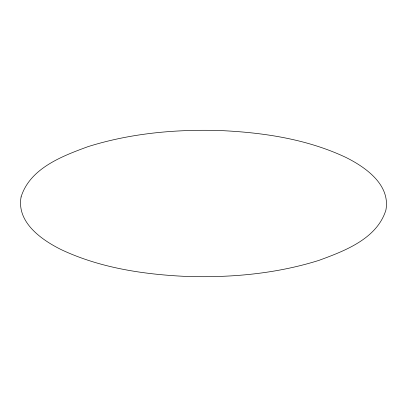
<?xml version="1.0" encoding="UTF-8"?>
<svg xmlns="http://www.w3.org/2000/svg" width="407" height="407" viewBox="0 0 407 407"><rect width="100%" height="100%" fill="white"/><g stroke="black" fill="none" stroke-linecap="round" stroke-linejoin="round"><path stroke-width="0.61" d="M21.093 196.917C16.422 222.303 41.509 239.871 61.309 249.674C100.493 268.106 144.134 274.516 187.042 276.465C231.446 277.808 276.414 273.723 318.94 260.373C344.658 250.926 376.933 238.863 385.907 210.083C390.578 184.697 365.491 167.129 345.691 157.326C306.507 138.894 262.866 132.484 219.958 130.535C175.554 129.192 130.586 133.277 88.06 146.627C62.342 156.074 30.067 168.137 21.093 196.917"/></g></svg>
